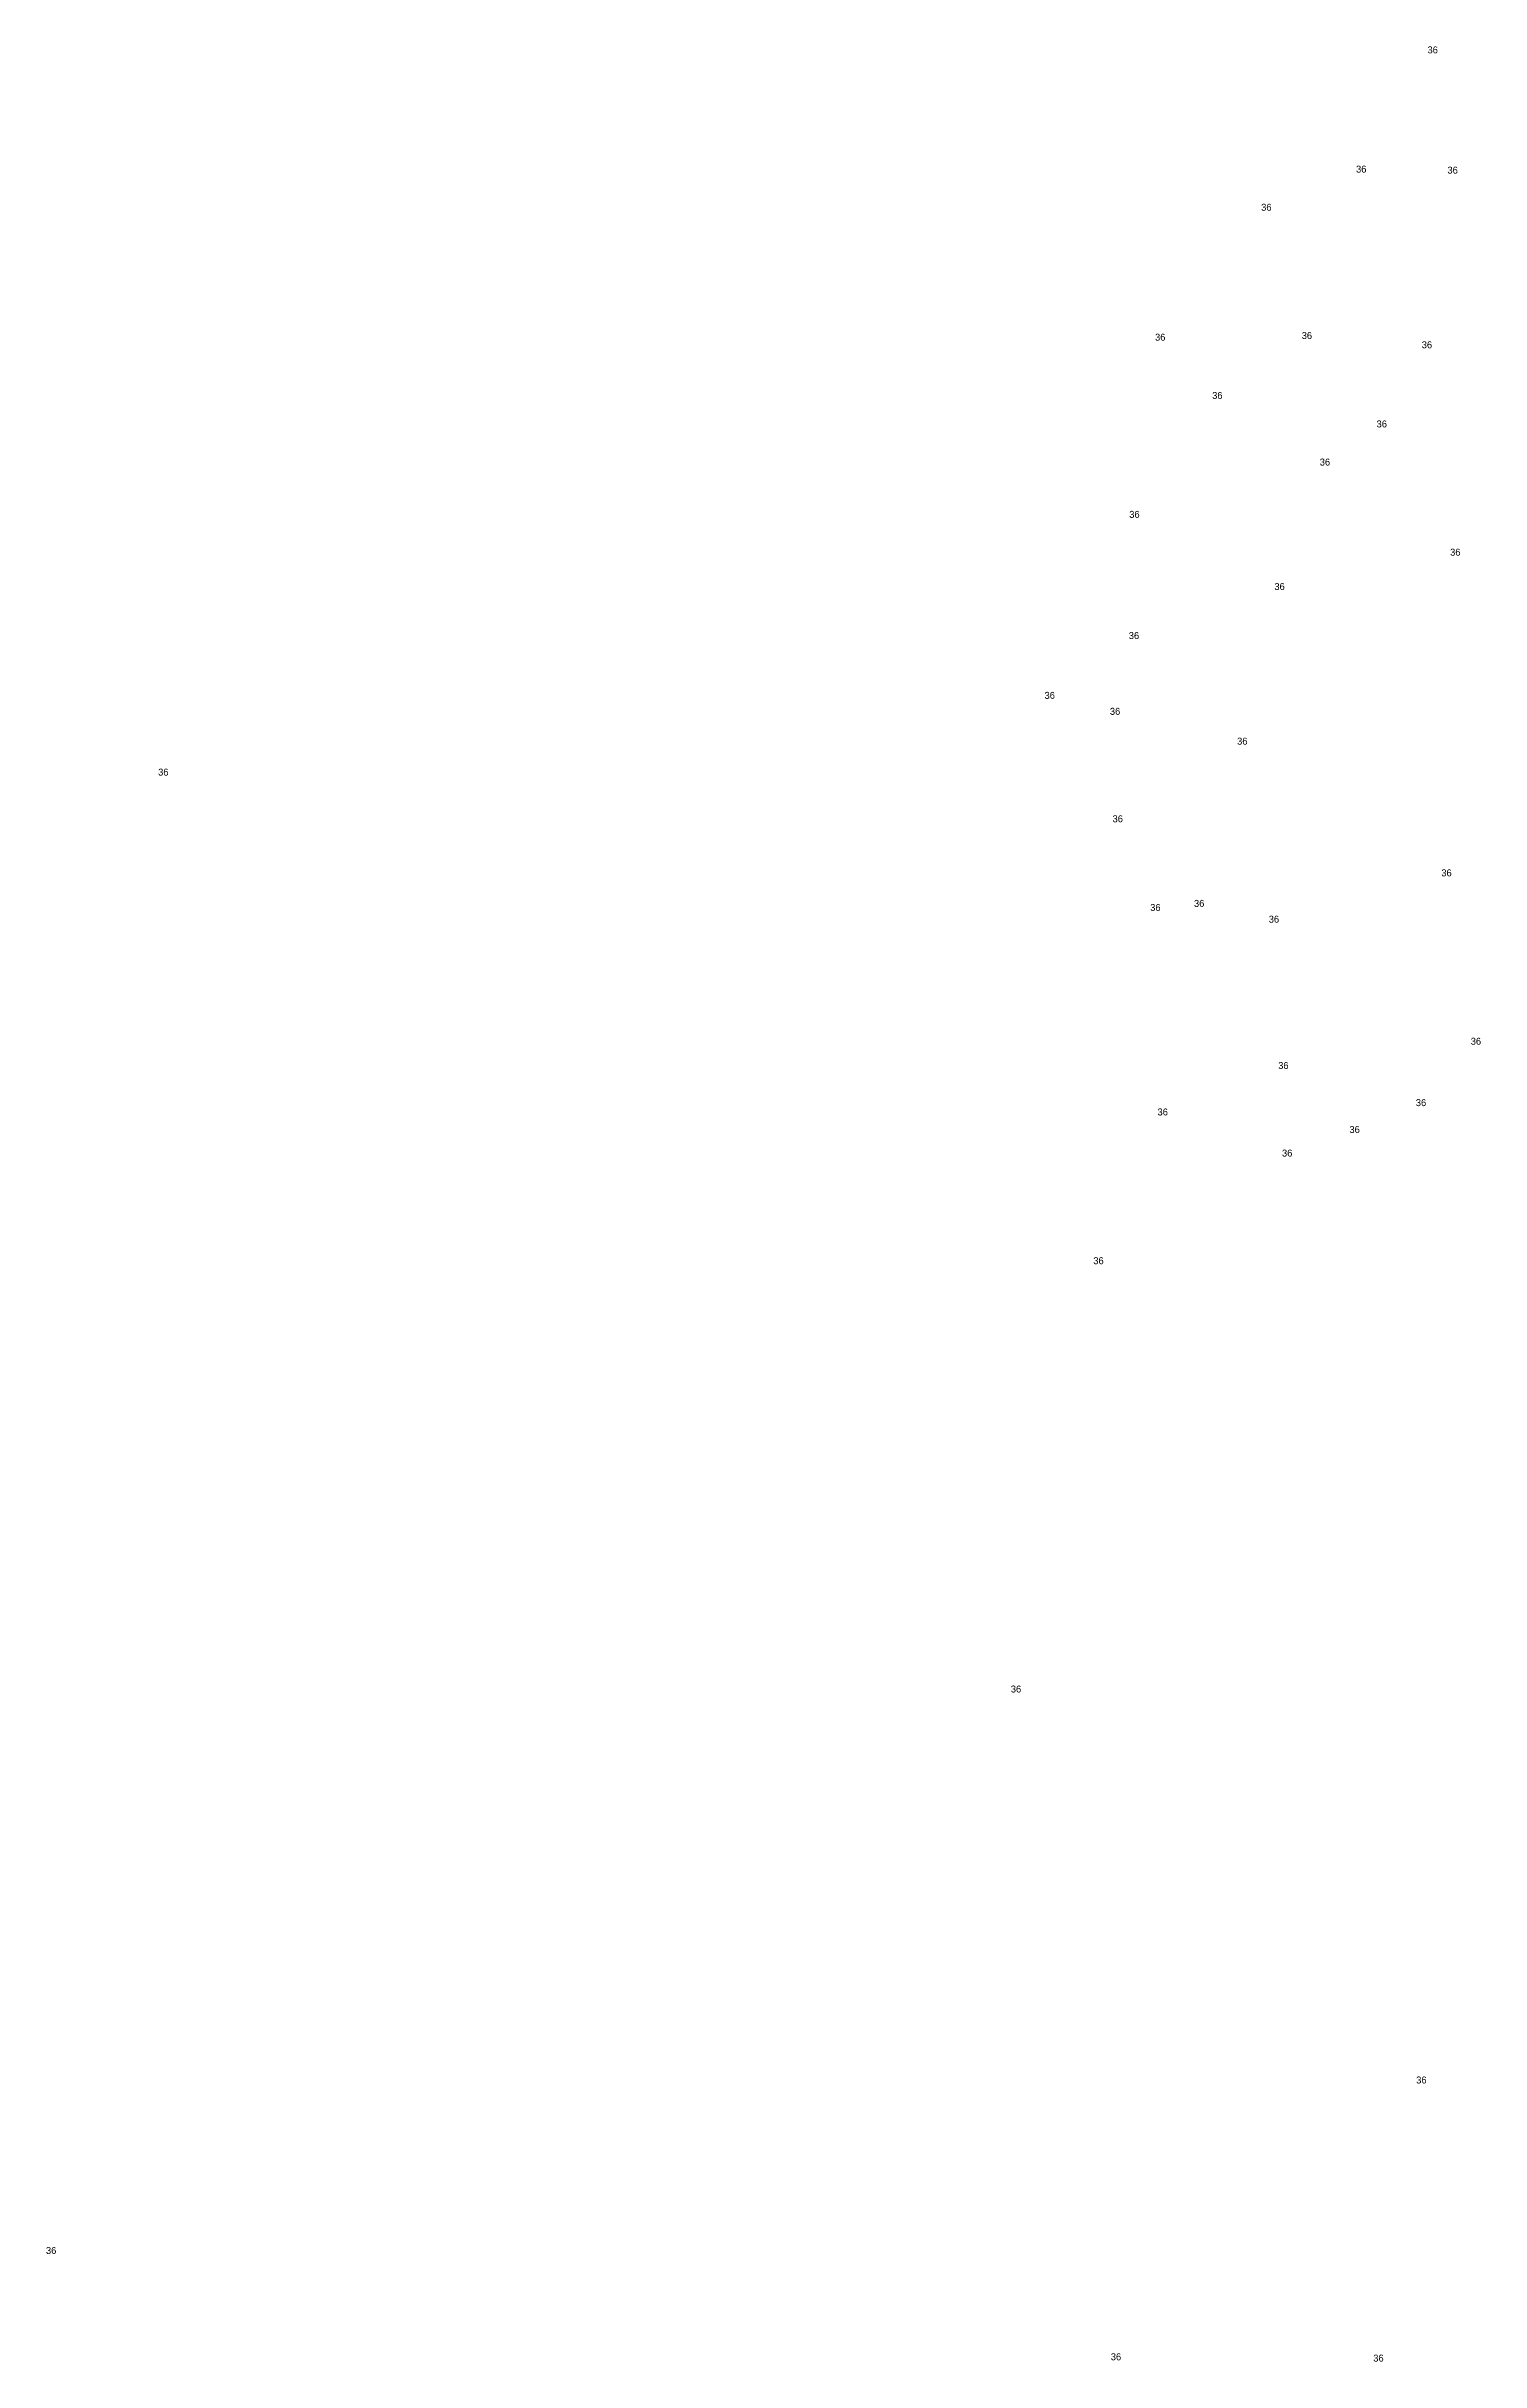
# Model space of a CAD drawing. Extents: x 538696 to 554460, y 1851264 to 1863934.
# Drawn here: x 543767.8 to 543973.7, y 1852449.7 to 1852782.1 of the extents above; entities that cross this region are included whole.
import ezdxf

# ---------------------------------------------------------------- set-up
doc = ezdxf.new("R2010")
doc.units = 0
doc.layers.add('Level 20', color=7, linetype='Continuous')

msp = doc.modelspace()

# ---------------------------------------------------------------- texts
at = {"layer": 'Level 20'}
for p in [(543966.07, 1852781.04), (543955.81, 1852763.93), (543968.93, 1852763.78), (543942.19, 1852758.45), (543926.96, 1852739.8), (543948.01, 1852740.04), (543965.24, 1852738.71), (543935.16, 1852731.44), (543958.76, 1852727.35), (543950.6, 1852721.88), (543923.26, 1852714.37), (543969.31, 1852708.94), (543944.09, 1852704.01), (543923.19, 1852696.97), (543911.1, 1852688.39), (543920.48, 1852686.1), (543938.74, 1852681.81), (543783.88, 1852677.37), (543920.87, 1852670.67), (543968.05, 1852662.91), (543926.27, 1852657.94), (543932.55, 1852658.53), (543943.28, 1852656.26), (543972.27, 1852638.74), (543944.64, 1852635.26), (543964.39, 1852629.93), (543927.32, 1852628.59), (543954.86, 1852626.07), (543945.18, 1852622.69), (543918.1, 1852607.24), (543906.26, 1852545.76), (543964.44, 1852489.64), (543767.78, 1852465.17), (543920.61, 1852449.91), (543958.28, 1852449.72)]:
    msp.add_text('36', height=1, dxfattribs=at).set_placement(p)

doc.saveas('drawing.dxf')
